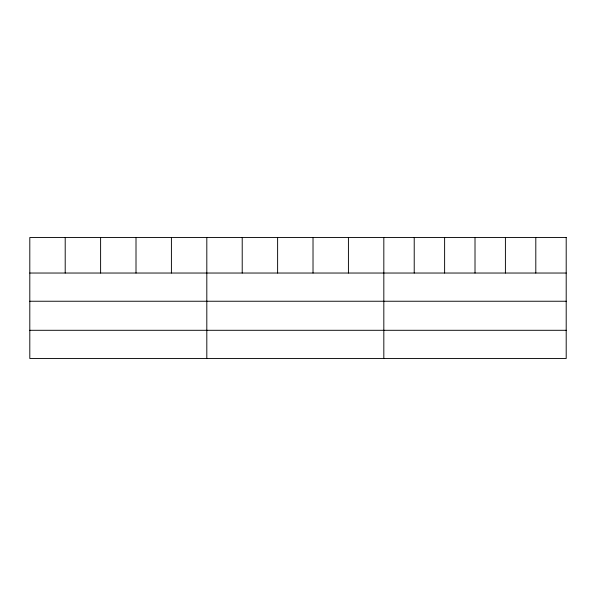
<?xml version="1.0" encoding="UTF-8"?>
<svg xmlns="http://www.w3.org/2000/svg" width="596" height="596" viewBox="0 0 596 596"><rect width="100%" height="100%" fill="white"/><g stroke="black" fill="none" stroke-linecap="round" stroke-linejoin="round"><path stroke-width="0.89" d="M29.8 273.035L566.2 273.035M29.8 301.241L566.2 301.241M29.8 330.296L566.2 330.296M535.804 237.506L535.804 273.035M505.408 237.506L505.408 273.035M475.012 237.506L475.012 273.035M444.616 237.506L444.616 273.035M414.22 237.506L414.22 273.035M383.824 237.506L383.824 358.494M348.422 237.506L348.422 273.035M313.019 237.506L313.019 273.035M277.617 237.506L277.617 273.035M242.214 237.506L242.214 273.035M206.812 237.506L206.812 358.494M171.41 237.506L171.41 273.035M136.007 237.506L136.007 273.035M100.605 237.506L100.605 273.035M65.202 237.506L65.202 273.035M566.2 237.506L29.8 237.506L29.8 358.494L566.2 358.494L566.2 237.506"/></g></svg>
